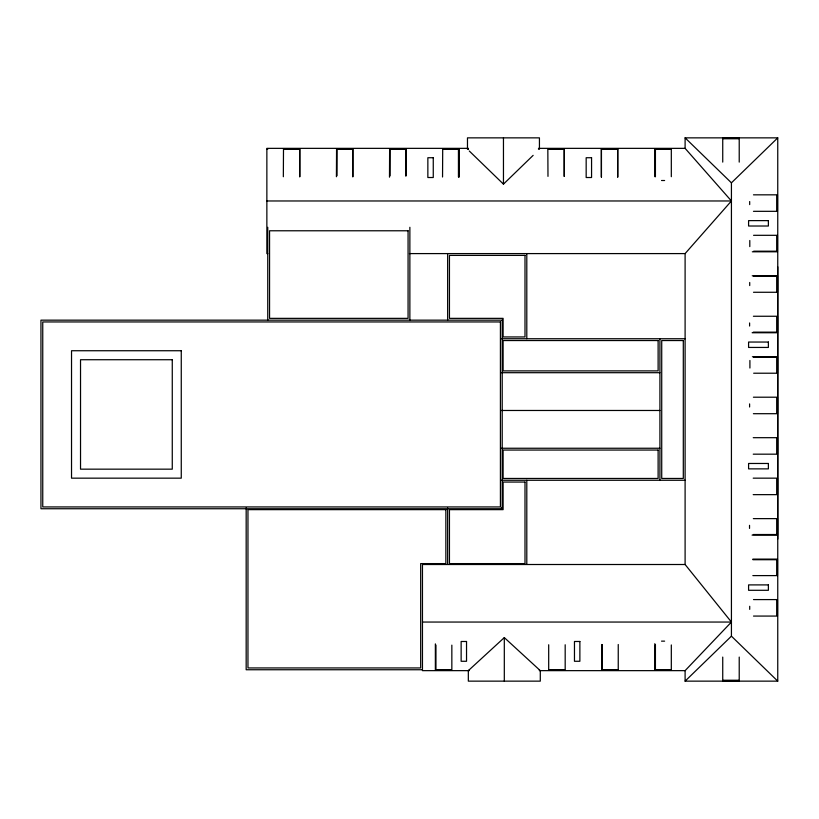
<?xml version="1.0" encoding="UTF-8"?>
<svg xmlns="http://www.w3.org/2000/svg" width="819" height="819" viewBox="0 0 819 819"><rect width="100%" height="100%" fill="white"/><g stroke="black" fill="none" stroke-linecap="round" stroke-linejoin="round"><path stroke-width="1.23" d="M685.104 253.593L731.428 200.972L685.104 148.352L685.104 137.858L777.753 137.858L777.753 681.142L685.104 681.142L685.104 670.648L731.428 622.051L685.104 564.506L685.104 253.593L409.428 253.593M469.277 151.003L503.46 184.142L533.138 155.364M777.753 681.142L731.428 636.168L731.428 182.832L777.753 137.858M685.104 681.142L731.428 636.168M504.309 637.602L468.335 670.648L468.335 681.142L540.294 681.142L540.294 670.648L504.309 637.602L504.309 681.142M685.104 148.352L538.533 148.352L538.533 149.253L539.434 149.253L539.434 137.858L467.475 137.858L467.475 149.253L468.376 149.253M283.343 148.659L299.836 148.659L299.836 176.73M336.414 148.659L352.907 148.659L352.907 176.73M389.486 148.659L405.968 148.659L405.968 175.931M442.547 148.659L459.039 148.659L459.039 177.006M266.861 149.253L267.752 149.253M337.018 149.253L352.303 149.253L352.303 148.659M390.079 149.253L405.374 149.253L405.374 148.659M458.445 149.253L443.151 149.253L443.151 148.659M601.453 149.253L617.649 149.253M655.425 149.253L670.71 149.253L670.71 148.659M661.527 180.508L664.608 180.508M753.47 194.83L777.446 194.83L777.446 211.322L753.47 211.322M777.446 195.424L776.852 195.424L776.852 210.718L777.446 210.718M266.861 200.972L731.428 200.972M753.562 235.309L777.446 235.309L777.446 251.791L752.303 251.791M777.446 235.903L776.852 235.903L776.852 251.198M753.664 251.198L777.446 251.198M267.752 253.593L266.861 253.593L266.861 148.352L468.376 148.352L468.458 149.253M777.753 266.81L777.753 539.086M752.241 275.778L777.446 275.778L777.446 292.27L753.5 292.27M753.419 276.382L777.446 276.382M777.446 291.666L776.852 291.666L776.852 276.382M753.398 316.257L777.446 316.257L777.446 332.749L752.139 332.749M777.446 316.851L776.852 316.851L776.852 332.145M753.316 332.145L777.446 332.145M501.32 338.738L685.104 338.738M752.405 356.736L777.446 356.736L777.446 373.218L753.664 373.218M753.582 357.33L777.446 357.33M501.32 372.696L659.919 372.696M777.446 372.625L776.852 372.625L776.852 357.33M753.398 397.205L777.446 397.205L777.446 413.697L753.398 413.697M777.446 397.809L776.852 397.809L776.852 413.093L777.446 413.093M501.32 410.473L659.919 410.473M753.245 437.684L777.446 437.684L777.446 454.176L753.245 454.176M777.446 438.288L776.852 438.288L776.852 453.572L777.446 453.572M501.32 448.249L659.919 448.249M753.204 478.163L777.446 478.163L777.446 494.645L753.204 494.645M777.446 478.757L776.852 478.757L776.852 494.052L777.446 494.052M501.32 480.262L685.104 480.262M501.32 507.841L502.211 507.841M753.337 518.632L777.446 518.632L777.446 535.124L752.067 535.124M777.446 519.236L776.852 519.236L776.852 534.52M753.255 534.52L777.446 534.52M752.845 559.111L777.446 559.111L777.446 575.603L752.845 575.603M752.927 559.715L777.446 559.715M685.104 564.506L422.461 564.506L422.461 670.648L469.236 670.648L469.236 669.747M777.446 574.999L776.852 574.999L776.852 559.715M753.5 599.59L777.446 599.59L777.446 616.072L753.5 616.072M777.446 600.184L776.852 600.184L776.852 615.479L777.446 615.479M422.461 622.051L731.428 622.051M661.527 641.144L664.608 641.144M422.461 669.747L246.171 669.747L246.171 507.841M435.954 669.747L451.249 669.747L451.249 670.341M602.354 669.747L617.649 669.747L617.649 670.341M655.425 669.747L670.71 669.747L670.71 670.341M685.104 670.648L539.393 670.648L539.393 669.747M685.104 137.858L731.428 182.832M749.907 360.483L749.907 368.028M749.682 201.535L749.682 204.607M749.794 240.499L749.794 246.601M749.713 282.483L749.713 285.565M749.713 606.295L749.713 609.367M749.6 322.962L749.6 326.034M749.6 403.91L749.6 406.992M749.528 525.337L749.528 528.419M739.219 162.111L739.219 138.165L722.737 138.165L722.737 162.111M739.219 657.084L739.219 680.835L722.737 680.835L722.737 657.084M738.625 138.165L738.625 138.759L723.331 138.759L723.331 138.165M738.625 680.835L738.625 680.241L723.331 680.241L723.331 680.835M671.314 176.689L671.314 148.659L654.821 148.659L654.821 176.689M671.314 644.952L671.314 670.341L654.821 670.341L654.821 643.683M659.919 338.738L659.919 480.262M655.425 148.659L655.425 176.761M655.425 644.881L655.425 670.341M618.243 644.502L618.243 670.341L601.76 670.341L601.76 644.502M617.792 177.099L617.792 148.659L601.31 148.659L601.31 177.099M617.649 148.659L617.649 177.027M602.354 644.584L602.354 670.341M601.453 148.659L601.453 177.027M565.182 644.768L565.182 670.341L548.689 670.341L548.689 644.768M564.578 670.341L564.578 669.747L549.283 669.747L549.283 670.341M564.322 176.372L564.322 148.659L547.829 148.659L547.983 176.372M564.168 148.659L564.168 176.372M563.677 148.659L563.677 149.253L548.474 149.253L548.474 148.659M526.801 253.593L526.801 338.738M526.801 480.262L526.801 564.137M503.46 137.858L503.46 184.142M458.896 148.659L458.896 177.006M458.445 148.659L458.445 176.924M451.842 645.137L451.842 670.341L435.36 670.341L435.36 643.877M447.645 253.593L447.645 320.157M447.645 507.841L447.645 564.127M442.7 148.659L442.547 177.006M435.954 645.044L435.954 670.341M409.869 227.283L409.869 320.157M405.825 148.659L405.825 175.931M390.079 148.659L390.079 175.829M389.629 148.659L389.486 177.17M352.754 148.659L352.754 176.73M337.018 148.659L337.018 175.747M336.568 148.659L336.414 176.73M299.682 148.659L299.682 176.73M299.232 148.659L299.232 149.253L283.947 149.253L283.947 148.659M283.497 148.659L283.343 176.73M267.752 227.283L267.752 320.157M433.261 157.729L427.856 157.729L427.856 177.518L433.261 177.518L433.261 157.729M591.564 157.729L586.169 157.729L586.169 177.518L591.564 177.518L591.564 157.729M768.376 220.618L748.586 220.618L748.586 226.013L768.376 226.013L768.376 220.618M408.067 230.774L269.553 230.774L269.553 318.356L408.067 318.356L408.067 230.774M524.999 255.395L449.447 255.395L449.447 318.356L503.112 318.356L503.112 336.947L524.999 336.947L524.999 255.395M502.211 320.157L40.95 320.157L40.95 508.742L502.211 508.742L502.211 320.157M500.419 321.949L42.752 321.949L42.752 506.941L500.419 506.941L500.419 321.949M658.118 340.54L503.112 340.54L503.112 370.894L658.118 370.894L658.118 340.54M683.302 340.54L661.721 340.54L661.721 478.46L683.302 478.46L683.302 340.54M768.376 342.045L748.586 342.045L748.586 347.44L768.376 347.44L768.376 342.045M181.265 350.737L71.529 350.737L71.529 478.163L181.265 478.163L181.265 350.737M172.266 359.725L80.528 359.725L80.528 469.164L172.266 469.164L172.266 359.725M658.118 450.051L503.112 450.051L503.112 478.46L658.118 478.46L658.118 450.051M768.376 463.472L748.586 463.472L748.586 468.867L768.376 468.867L768.376 463.472M524.999 482.053L503.112 482.053L503.112 509.643L449.447 509.643L449.447 563.605L524.999 563.605L524.999 482.053M445.853 509.643L247.962 509.643L247.962 667.946L420.669 667.946L420.669 563.605L445.853 563.605L445.853 509.643M768.376 584.899L748.586 584.899L748.586 590.294L768.376 590.294L768.376 584.899M466.533 641.482L461.138 641.482L461.138 661.271L466.533 661.271L466.533 641.482M579.872 641.482L574.467 641.482L574.467 661.271L579.872 661.271L579.872 641.482"/></g></svg>
